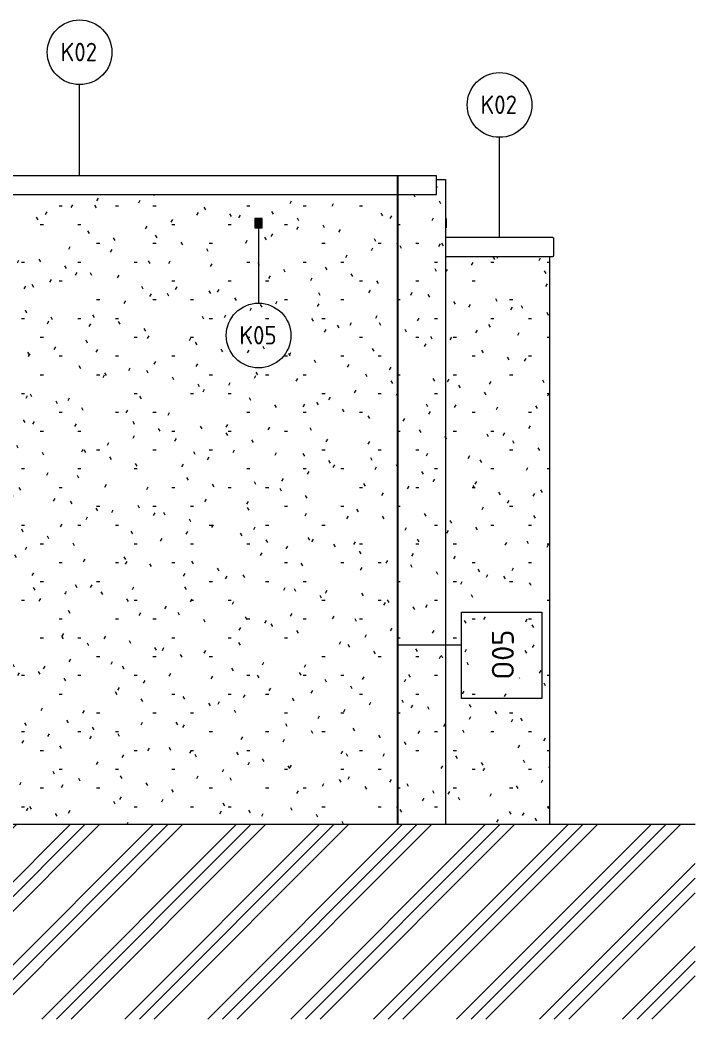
# Model space of a CAD drawing. Header units: millimetres. Extents: x -19993 to 479964, y -45352 to 20466.
# Drawn here: x 448184 to 455490, y -874 to 9935 of the extents above; entities that cross this region are included whole.
import ezdxf

# ---------------------------------------------------------------- set-up
doc = ezdxf.new("R2010")
doc.units = ezdxf.units.MM
for name, color, linetype, lineweight in [('A-DETL-GENF', 92, 'Continuous', 9), ('A-DETL-THIN', 151, 'Continuous', 9), ('A-ROOF-IDEN', 132, 'Continuous', 9), ('A-ROOF-OTLN', 132, 'Continuous', 9), ('A-WALL', 113, 'Continuous', 9), ('A-WALL-PATT', 111, 'Continuous', 25), ('E-POWR-CNDT', 130, 'Continuous', 9), ('E-POWR-CNDT-IDEN', 130, 'Continuous', 9), ('E-POWR-CNTR', 130, 'Continuous', 9), ('E-POWR-DROP', 130, 'Continuous', 9), ('M-EQPM', 50, 'Continuous', 9), ('M-EQPM-IDEN', 50, 'Continuous', 9)]:
    doc.layers.add(name, color=color, linetype=linetype, lineweight=lineweight)
doc.styles.add('ISOCPEUR', font='isocpeur.ttf', dxfattribs={"width": 0.9, "height": 200})
doc.styles.add('ISOCPEUR_1', font='isocpeur.ttf', dxfattribs={"height": 238.125})
pattern_1 = [(0, (423409.48, 0), (812.8, 203.2), [33.528, -576.072, 33.528, -576.072, -3251.2]), (0, (423409.48, 0), (812.8, 203.2), [-1219.2, 33.528, -1185.672, 33.528, -576.072, -1422.4]), (0, (423409.48, 0), (812.8, 203.2), [-3048, 33.528, -372.872, 33.528, -982.472]), (120, (423714.28, 101.6), (-582.3764, 602.3054), [33.528, -576.072, 33.528, -576.072, -3251.2]), (120, (423714.28, 101.6), (-582.3764, 602.3054), [-1219.2, 33.528, -1185.672, 33.528, -576.072, -1422.4]), (120, (423714.28, 101.6), (-582.3764, 602.3054), [-3048, 33.528, -372.872, 33.528, -982.472]), (240, (423815.88, 508), (-230.4236, -805.5054), [33.528, -576.072, 33.528, -576.072, -3251.2]), (240, (423815.88, 508), (-230.4236, -805.5054), [-1219.2, 33.528, -1185.672, 33.528, -576.072, -1422.4]), (240, (423815.88, 508), (-230.4236, -805.5054), [-3048, 33.528, -372.872, 33.528, -982.472])]

# ---------------------------------------------------------------- blocks, each defined once
blk = doc.blocks.new('DPS_vetrání_nová - Typ 1-1348275-VB5-V-Nový')
at = {"layer": 'M-EQPM', "color": 11}
for p, q in [((30435, 7786), (30440, 7786)), ((30440, 7786), (30440, 7686)), ((30440, 7686), (30435, 7686))]:
    blk.add_line(p, q, dxfattribs=at)
blk = doc.blocks.new('DPS_vetrání_nová - Typ 1-V151-VB5-V-Nový')
at = {"layer": 'M-EQPM', "color": 11}
for p, q in [((28369, 7786), (28369, 7686)), ((28449, 7786), (28369, 7786)), ((28449, 7686), (28449, 7786)), ((28369, 7686), (28449, 7686)), ((28374, 7691), (28374, 7781)), ((28374, 7781), (28444, 7781)), ((28374, 7776), (28444, 7776)), ((28374, 7767), (28444, 7767)), ((28374, 7758), (28444, 7758)), ((28374, 7749), (28444, 7749)), ((28374, 7740), (28444, 7740)), ((28374, 7732), (28444, 7732)), ((28374, 7723), (28444, 7723)), ((28374, 7714), (28444, 7714)), ((28374, 7705), (28444, 7705)), ((28374, 7696), (28444, 7696)), ((28444, 7691), (28374, 7691)), ((28444, 7781), (28444, 7691))]:
    blk.add_line(p, q, dxfattribs=at)
blk = doc.blocks.new('Popiska mechanické zařízení - Popiska okna_Bublina-1428144-VB5-V-Nový')
at = {"layer": 'M-EQPM-IDEN'}
blk.add_circle((22057, 7221), 350, dxfattribs=at)
blk = doc.blocks.new('Popiska zakončení střešního pláště - Popiska okna_Bublina-1463073-VB5-V-Nový')
at = {"layer": 'A-ROOF-IDEN'}
blk.add_circle((26473, 9585), 350, dxfattribs=at)

msp = doc.modelspace()

# ---------------------------------------------------------------- hatches: boundary and pattern name
at = {"layer": 'A-DETL-GENF'}
h = msp.add_hatch(dxfattribs=at)
h.set_pattern_fill('FP_189', style=0, pattern_type=2)
h.set_pattern_definition([(45, (423409.5, 0), (-449.013, 449.013), []), (45, (423568.23, 0), (0, 898.026), []), (45, (423250.73, 0), (0, 898.026), [])])
h.paths.add_polyline_path([(441092, -874), (455490, -874), (455490, 1230), (441092, 1230), (441092, 685)])
at = {"layer": 'A-WALL-PATT', "lineweight": 9}
h = msp.add_hatch(dxfattribs=at)
h.set_pattern_fill('FP_185', color=11, style=0, pattern_type=2)
h.set_pattern_definition(pattern_1)
h.paths.add_polyline_path([(452583, 1230), (452791, 1230), (452790, 8210), (452693, 8210), (452692, 8049), (452690, 8046), (452686, 8046), (452583, 8046), (452583, 1465)])
h = msp.add_hatch(dxfattribs=at)
h.set_pattern_fill('FP_185', color=11, style=0, pattern_type=2)
h.set_pattern_definition(pattern_1)
h.paths.add_polyline_path([(451890, 3738), (452266, 3738), (452266, 8046), (443737, 8046), (443737, 4219), (443727, 4219), (443727, 4559), (443127, 4559), (443127, 4219), (443117, 4219), (443116, 8046), (442450, 8046), (442451, 7918), (442525, 7918), (442525, 7798), (442450, 7798), (442451, 7538), (442525, 7538), (442525, 7418), (442325, 7418), (442325, 7538), (442400, 7538), (442399, 7798), (442325, 7798), (442325, 7918), (442400, 7918), (442400, 8046), (442060, 8046), (442060, 7818), (442145, 7818), (442145, 7742), (441945, 7742), (441945, 7818), (442030, 7818), (442030, 8046), (441092, 8046), (441092, 4132), (446257, 4132), (446292, 4151), (446295, 4150), (446297, 4148), (446298, 4145), (446297, 3839), (446295, 3836), (446291, 3836), (446264, 3836), (446264, 3738), (450776, 3738)])
h.paths.add_polyline_path([(452583, 3738), (452583, 8046), (452276, 8046), (452276, 3738), (452340, 3738)])
h.paths.add_polyline_path([(443727, 4579), (443727, 4864), (443127, 4864), (443127, 4579), (443341, 4579)])
h.paths.add_polyline_path([(444013, 4708), (444013, 5268), (444813, 5268), (444813, 4708), (444114, 4708)])
h.paths.add_polyline_path([(443127, 4884), (443727, 4884), (443727, 5169), (443127, 5169), (443127, 4972)])
h.paths.add_polyline_path([(447946, 5070), (446546, 5070), (446546, 6770), (447946, 6770), (447946, 5362)])
h.paths.add_polyline_path([(443127, 5189), (443727, 5189), (443727, 5474), (443127, 5474), (443127, 5362)])
h.paths.add_polyline_path([(443127, 5494), (443727, 5494), (443727, 5779), (443127, 5779), (443127, 5751)])
h.paths.add_polyline_path([(445758, 5508), (445273, 5508), (445273, 6068), (446073, 6068), (446073, 5508)])
h.paths.add_polyline_path([(444013, 5508), (444013, 6068), (444813, 6068), (444813, 5508), (444691, 5508)])
h.paths.add_polyline_path([(443727, 5799), (443727, 6084), (443127, 6084), (443127, 5799), (443566, 5799)])
h.paths.add_polyline_path([(443341, 6104), (443727, 6104), (443727, 6389), (443127, 6389), (443127, 6104)])
h.paths.add_polyline_path([(443727, 6409), (443727, 6694), (443127, 6694), (443127, 6409), (443341, 6409)])
h.paths.add_polyline_path([(443584, 6714), (443727, 6714), (443727, 6999), (443127, 6999), (443127, 6714), (443341, 6714)])
h.paths.add_polyline_path([(443341, 7019), (443727, 7019), (443727, 7304), (443127, 7304), (443127, 7019)])
h.paths.add_polyline_path([(443341, 7324), (443727, 7324), (443727, 7609), (443127, 7609), (443127, 7324)])
h.paths.add_polyline_path([(443566, 7629), (443727, 7629), (443727, 7914), (443127, 7914), (443127, 7629), (443341, 7629)])
h.paths.add_polyline_path([(441750, 7686), (441725, 7686), (441725, 7786), (441805, 7786), (441805, 7686), (441752, 7686)])
h.paths.add_polyline_path([(450776, 7686), (450725, 7686), (450725, 7786), (450805, 7786), (450805, 7686), (450778, 7686)])
h.paths.add_polyline_path([(443679, 7934), (443727, 7934), (443727, 8046), (443127, 8046), (443127, 7934), (443566, 7934)])
h = msp.add_hatch(dxfattribs=at)
h.set_pattern_fill('FP_185', color=11, style=0, pattern_type=2)
h.set_pattern_definition(pattern_1)
h.paths.add_polyline_path([(453708, 1230), (453708, 7376), (452791, 7376), (452791, 1230), (453690, 1230)])
h = msp.add_hatch(dxfattribs=at)
h.set_pattern_fill('FP_185', color=11, style=0, pattern_type=2)
h.set_pattern_definition(pattern_1)
h.paths.add_polyline_path([(453708, 1230), (453916, 1230), (453916, 7376), (453708, 7376), (453708, 2244)])
h = msp.add_hatch(dxfattribs=at)
h.set_pattern_fill('FP_185', color=11, style=0, pattern_type=2)
h.set_pattern_definition(pattern_1)
h.paths.add_polyline_path([(446264, 1230), (452266, 1230), (452266, 3738), (446264, 3738), (446264, 1982), (446306, 1982), (446306, 1960), (446304, 1960), (446304, 1980), (446264, 1980), (446264, 1465)])
h.paths.add_polyline_path([(452276, 1230), (452583, 1230), (452583, 3738), (452276, 3738), (452276, 1465)])
h.paths.add_polyline_path([(447909, 1760), (446546, 1760), (446546, 3480), (447946, 3480), (447946, 1760)])
at = {"layer": 'E-POWR-DROP'}
msp.add_hatch(color=11, dxfattribs=at).paths.add_polyline_path([(452271, 8239), (452273, 8240), (452275, 8241), (452276, 8245), (452273, 8248), (452270, 8249), (452267, 8247), (452266, 8244), (452267, 8240), (452270, 8239)])

# ---------------------------------------------------------------- linework, layer by layer
at = {"layer": 'A-DETL-THIN'}
msp.add_line((455490, 1230), (442186, 1230), dxfattribs=at)
at = {"layer": 'A-ROOF-IDEN'}
for p, q in [((448829, 8250), (448829, 9235)), ((453374, 7580), (453374, 8665))]:
    msp.add_line(p, q, dxfattribs=at)
at = {"layer": 'A-ROOF-OTLN', "color": 11}
for p, q in [((452687, 8250), (443737, 8250)), ((452693, 8052), (452693, 8244)), ((443737, 8046), (452266, 8046)), ((452276, 8046), (452687, 8046)), ((453952, 7580), (452791, 7580)), ((453958, 7574), (453958, 7382)), ((452791, 7376), (453952, 7376))]:
    msp.add_line(p, q, dxfattribs=at)
for points, knots in [([(452693, 8244), (452693, 8244), (452693, 8245), (452692, 8246), (452692, 8247), (452692, 8247), (452691, 8248), (452691, 8248), (452691, 8249), (452690, 8249), (452690, 8249), (452689, 8249), (452689, 8250), (452688, 8250), (452688, 8250), (452688, 8250), (452687, 8250), (452687, 8250), (452687, 8250)], [0, 0, 0, 0, 0.125, 0.1875, 0.25, 0.3125, 0.34375, 0.375, 0.4375, 0.5, 0.53125, 0.5625, 0.59375, 0.625, 0.65625, 0.6875, 0.71875, 0.75, 0.75, 0.75, 0.75]), ([(452687, 8046), (452687, 8046), (452687, 8046), (452688, 8046), (452688, 8046), (452688, 8046), (452689, 8046), (452689, 8046), (452690, 8046), (452690, 8046), (452690, 8047), (452691, 8047), (452691, 8047), (452691, 8048), (452692, 8048), (452692, 8049), (452692, 8049), (452693, 8050), (452693, 8051), (452693, 8052)], [0.3333333, 0.3333333, 0.3333333, 0.3333333, 0.3611111, 0.3888889, 0.4166667, 0.4444444, 0.4722222, 0.5, 0.5277778, 0.5555556, 0.5833333, 0.6111111, 0.6666667, 0.6944444, 0.7222222, 0.7777778, 0.8333333, 0.8888889, 1, 1, 1, 1]), ([(453952, 7580), (453952, 7580), (453952, 7580), (453953, 7580), (453953, 7580), (453953, 7580), (453954, 7580), (453954, 7579), (453955, 7579), (453955, 7579), (453955, 7579), (453956, 7579), (453956, 7578), (453956, 7578), (453957, 7577), (453957, 7577), (453957, 7576), (453958, 7575), (453958, 7574), (453958, 7574)], [-0.75, -0.75, -0.75, -0.75, -0.71875, -0.6875, -0.65625, -0.625, -0.59375, -0.5625, -0.53125, -0.5, -0.46875, -0.4375, -0.375, -0.34375, -0.3125, -0.25, -0.1875, -0.125, 0, 0, 0, 0]), ([(453958, 7382), (453958, 7381), (453958, 7380), (453957, 7379), (453957, 7379), (453957, 7378), (453956, 7377), (453956, 7377), (453956, 7377), (453955, 7377), (453955, 7376), (453955, 7376), (453954, 7376), (453954, 7376), (453953, 7376), (453953, 7376), (453953, 7376), (453952, 7376), (453952, 7376), (453952, 7376)], [-1, -1, -1, -1, -0.8888889, -0.8333333, -0.7777778, -0.7222222, -0.6666667, -0.6388889, -0.6111111, -0.5833333, -0.5555556, -0.5277778, -0.5, -0.4722222, -0.4444444, -0.4166667, -0.3888889, -0.3611111, -0.3333333, -0.3333333, -0.3333333, -0.3333333])]:
    msp.add_open_spline(points, degree=3, knots=knots, dxfattribs=at)
at = {"layer": 'A-WALL', "color": 11}
for p, q in [((452693, 8210), (452791, 8210)), ((452791, 8210), (452791, 1230)), ((453916, 7376), (453916, 1230))]:
    msp.add_line(p, q, dxfattribs=at)
at = {"layer": 'E-POWR-CNDT', "color": 11}
for p, q in [((452266, 8224), (452266, 8191)), ((452276, 8191), (452276, 8224)), ((452266, 8191), (452266, 1230)), ((452276, 1230), (452276, 8191))]:
    msp.add_line(p, q, dxfattribs=at)
at = {"layer": 'E-POWR-CNDT', "color": 11, "flags": 128}
for points in [[(452266, 8243), (452266, 8242), (452266, 8242), (452266, 8242), (452266, 8241), (452266, 8241), (452266, 8241), (452266, 8240), (452266, 8240), (452266, 8239), (452266, 8239), (452266, 8238), (452266, 8238), (452266, 8237), (452266, 8236), (452266, 8236), (452266, 8235), (452266, 8235), (452266, 8234), (452266, 8233), (452266, 8232), (452266, 8232), (452266, 8231), (452266, 8230), (452266, 8229), (452266, 8229), (452266, 8228), (452266, 8227), (452266, 8226), (452266, 8226), (452266, 8225), (452266, 8224), (452266, 8224)], [(452276, 8224), (452276, 8225), (452276, 8225), (452276, 8226), (452276, 8227), (452276, 8228), (452276, 8228), (452276, 8229), (452276, 8230), (452276, 8231), (452276, 8232), (452276, 8232), (452276, 8233), (452276, 8234), (452276, 8234), (452276, 8235), (452276, 8236), (452276, 8236), (452276, 8237), (452276, 8238), (452276, 8238), (452276, 8239), (452276, 8239), (452276, 8240), (452276, 8240), (452276, 8241), (452276, 8241), (452276, 8241), (452276, 8242)]]:
    msp.add_lwpolyline(points, dxfattribs=at)
at = {"layer": 'E-POWR-CNDT-IDEN'}
msp.add_line((452271, 3174), (452962, 3174), dxfattribs=at)
at = {"layer": 'E-POWR-CNDT-IDEN', "flags": 128}
msp.add_lwpolyline([(452962, 2593), (452962, 3529), (453831, 3529), (453831, 2593)], close=True, dxfattribs=at)
at = {"layer": 'E-POWR-CNTR', "color": 11}
for p, q in [((452261, 8244), (452281, 8244)), ((452271, 8234), (452271, 8254)), ((452271, 8228), (452271, 8224))]:
    msp.add_line(p, q, dxfattribs=at)
at = {"layer": 'M-EQPM-IDEN'}
msp.add_line((450765, 7686), (450765, 6871), dxfattribs=at)

# ---------------------------------------------------------------- block references
at = {"layer": 'A-ROOF-IDEN'}
for p in [(422356, 0), (426901, -570)]:
    msp.add_blockref('Popiska zakončení střešního pláště - Popiska okna_Bublina-1463073-VB5-V-Nový', p, dxfattribs=at)
at = {"layer": 'M-EQPM', "color": 11}
for name in ['DPS_vetrání_nová - Typ 1-V151-VB5-V-Nový', 'DPS_vetrání_nová - Typ 1-1348275-VB5-V-Nový']:
    msp.add_blockref(name, (422356, 0), dxfattribs=at)
at = {"layer": 'M-EQPM-IDEN'}
msp.add_blockref('Popiska mechanické zařízení - Popiska okna_Bublina-1428144-VB5-V-Nový', (428709, -700), dxfattribs=at)

# ---------------------------------------------------------------- texts
at = {"layer": 'A-ROOF-IDEN', "char_height": 200, "width": 497.85, "attachment_point": 1, "style": 'ISOCPEUR'}
for insert in [(448623, 9688), (453168, 9118)]:
    msp.add_mtext('K02', dxfattribs=dict(at, insert=insert))
at = {"layer": 'M-EQPM-IDEN', "insert": (450558, 6624), "char_height": 200, "width": 497.85, "attachment_point": 1, "style": 'ISOCPEUR'}
msp.add_mtext('K05', dxfattribs=at)

# ---------------------------------------------------------------- next in the draw order: texts
at = {"layer": 'E-POWR-CNDT-IDEN', "insert": (453291, 2797), "char_height": 238.1, "width": 633.33, "attachment_point": 1, "rotation": 90, "style": 'ISOCPEUR_1', "bg_fill": 3, "box_fill_scale": 1.25, "bg_fill_color": 256, "bg_fill_true_color": 13158600, "bg_fill_transparency": 0}
msp.add_mtext('O05', dxfattribs=at)

doc.saveas('drawing.dxf')
